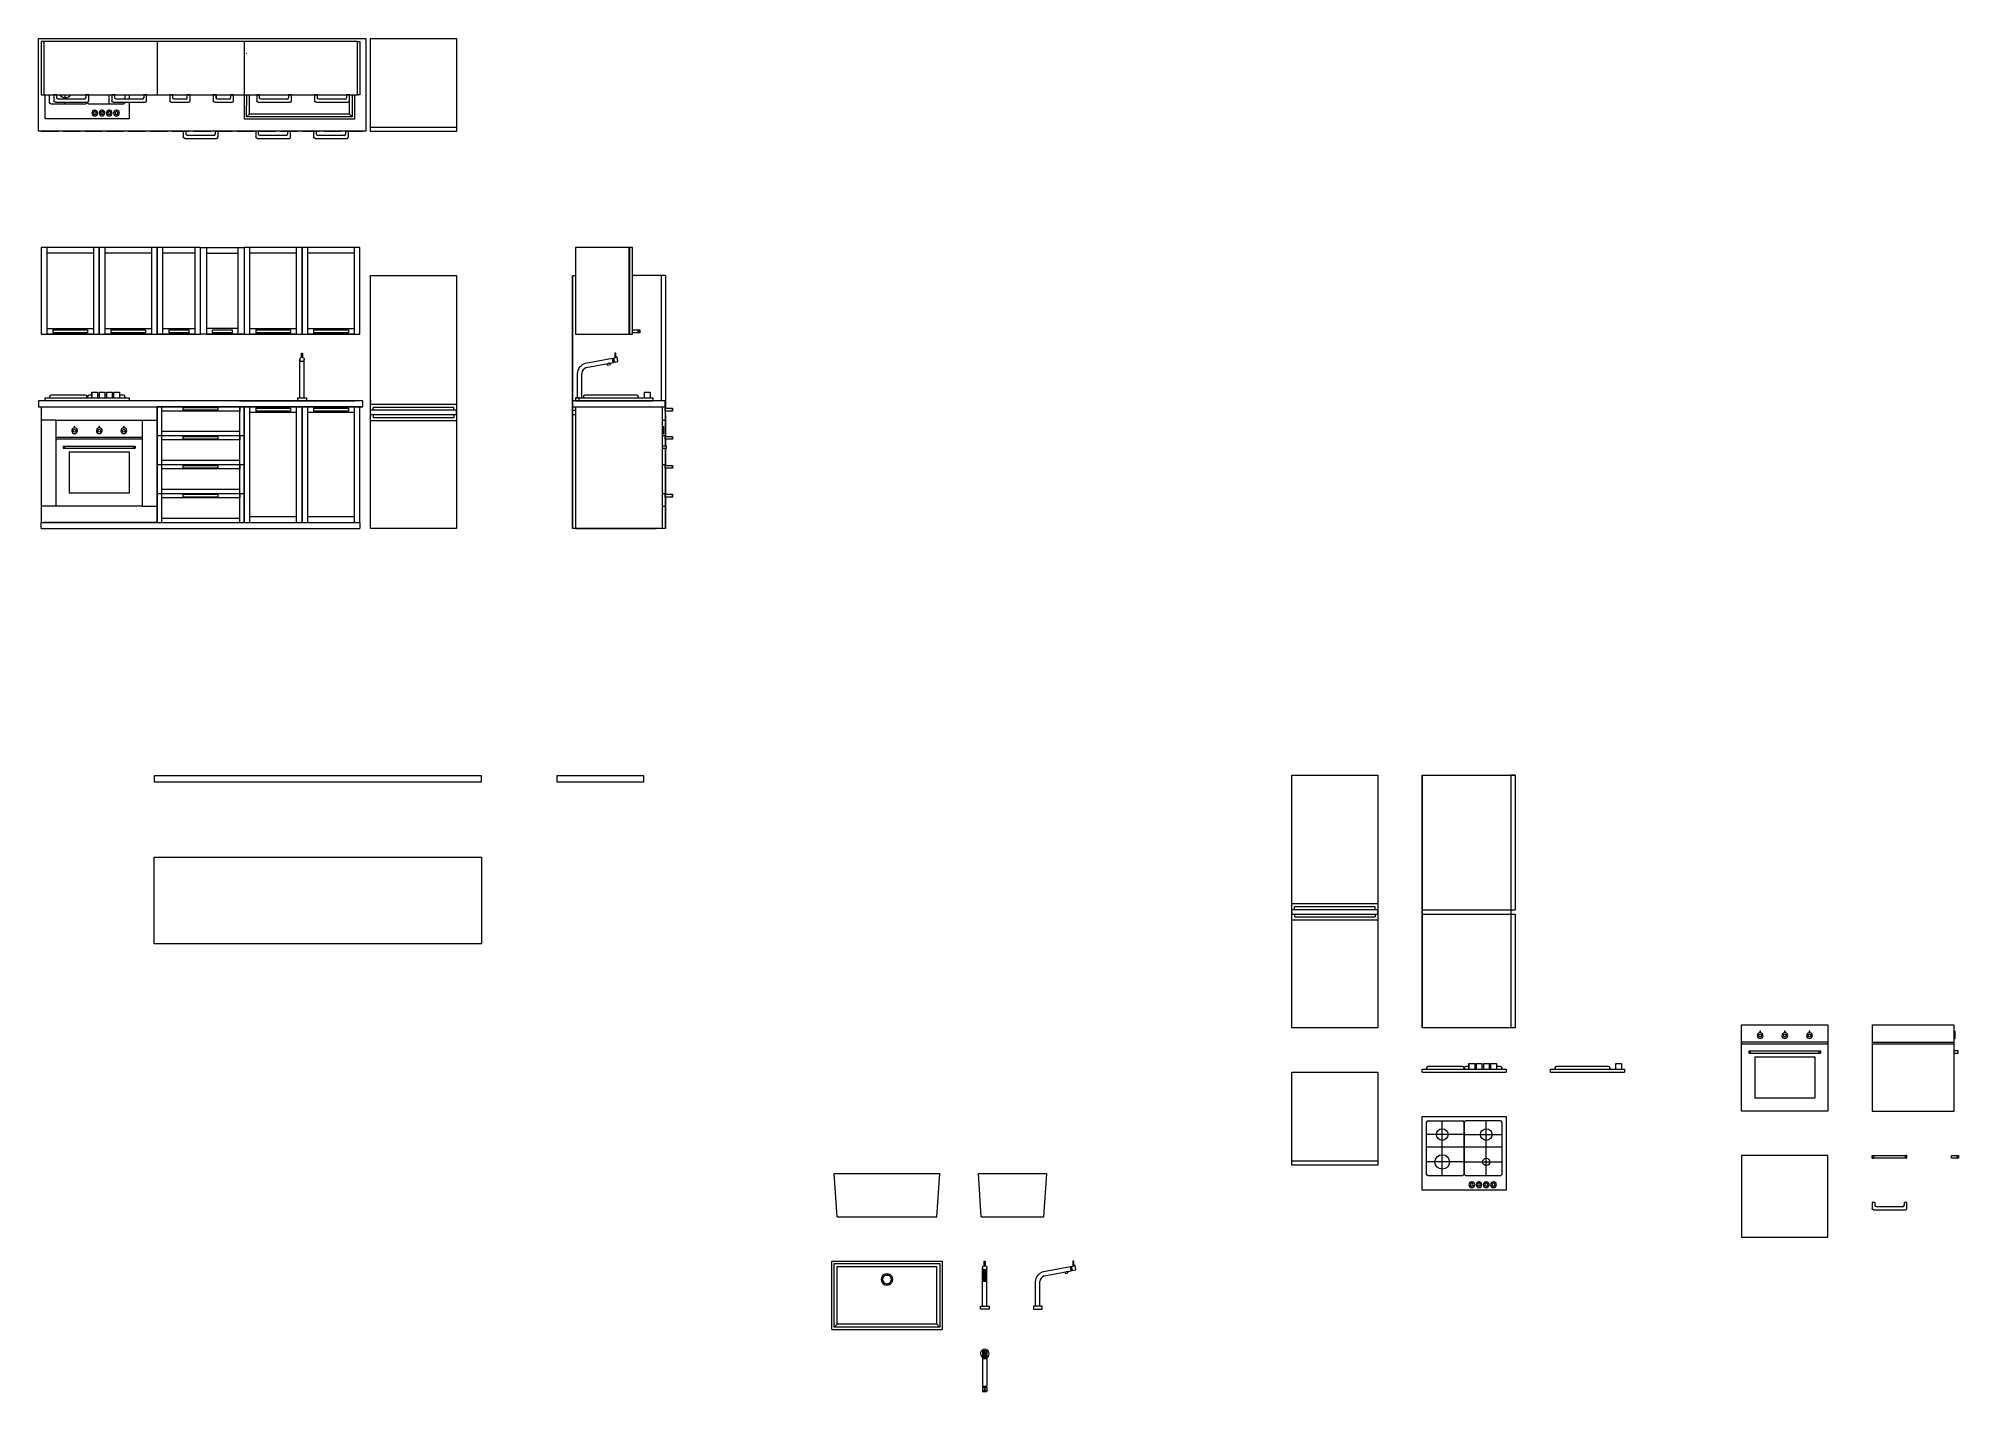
# Model space of a CAD drawing. Header units: millimetres. Extents: x 2174 to 3500, y 2052 to 2986.
import ezdxf

# ---------------------------------------------------------------- set-up
doc = ezdxf.new("R2010")
doc.units = ezdxf.units.MM
doc.linetypes.add('ACAD_ISO02W100', pattern=[15, 12, -3])
doc.layers.add('A-FURN', color=8, linetype='Continuous', lineweight=18)

msp = doc.modelspace()

# ---------------------------------------------------------------- linework, layer by layer
at = {"layer": 'A-FURN'}
for p, q in [((2174.2, 2985.8), (2400.2, 2985.8)), ((2174.2, 2921.8), (2174.2, 2985.8)), ((2178, 2983.8), (2176.2, 2983.8)), ((2176.2, 2983.8), (2176.2, 2946.8)), ((2394.4, 2983.8), (2178, 2983.8)), ((2178, 2983.8), (2178, 2946.8)), ((2256.2, 2983.8), (2256.2, 2946.8)), ((2256.2, 2983.8), (2256.2, 2946.8)), ((2316.2, 2983.8), (2316.2, 2946.8)), ((2318, 2983.8), (2316.2, 2983.8)), ((2316.2, 2983.8), (2316.2, 2946.8)), ((2394.4, 2946.8), (2394.4, 2983.8)), ((2394.4, 2983.8), (2396.2, 2983.8)), ((2396.2, 2983.8), (2396.2, 2946.8)), ((2400.2, 2985.8), (2400.2, 2921.8)), ((2403.4, 2985.8), (2462.9, 2985.8)), ((2403.4, 2921.6), (2403.4, 2985.8)), ((2462.9, 2985.8), (2462.9, 2921.6)), ((2317.9, 2975.6), (2318, 2975.6)), ((2318, 2975.5), (2317.9, 2975.6)), ((2176.2, 2946.8), (2178, 2946.8)), ((2178, 2946.8), (2394.4, 2946.8)), ((2178.9, 2930.3), (2178.9, 2946.8)), ((2181.9, 2941.5), (2181.9, 2946.8)), ((2184.9, 2946.8), (2184.9, 2942.8)), ((2186.9, 2946.8), (2184.9, 2946.8)), ((2186.9, 2944.8), (2186.9, 2946.8)), ((2205.9, 2943.8), (2187.9, 2943.8)), ((2192.7, 2943.8), (2192.7, 2946.8)), ((2208.9, 2946.8), (2206.9, 2946.8)), ((2206.9, 2946.8), (2206.9, 2944.8)), ((2208.9, 2942.8), (2208.9, 2946.8)), ((2223.1, 2940.5), (2223.1, 2946.8)), ((2224.9, 2946.8), (2224.9, 2942.8)), ((2226.9, 2946.8), (2224.9, 2946.8)), ((2226.9, 2944.8), (2226.9, 2946.8)), ((2245.9, 2943.8), (2227.9, 2943.8)), ((2233.9, 2946.8), (2233.9, 2943.8)), ((2236.9, 2946.8), (2236.9, 2943.8)), ((2248.9, 2946.8), (2246.9, 2946.8)), ((2246.9, 2946.8), (2246.9, 2944.8)), ((2248.9, 2942.8), (2248.9, 2946.8)), ((2264.9, 2946.8), (2264.9, 2942.8)), ((2266.9, 2946.8), (2264.9, 2946.8)), ((2266.9, 2944.8), (2266.9, 2946.8)), ((2275.9, 2943.8), (2267.9, 2943.8)), ((2278.9, 2946.8), (2276.9, 2946.8)), ((2276.9, 2944.8), (2276.9, 2946.8)), ((2278.9, 2942.8), (2278.9, 2946.8)), ((2294.9, 2946.8), (2294.9, 2942.8)), ((2296.9, 2946.8), (2294.9, 2946.8)), ((2296.9, 2944.8), (2296.9, 2946.8)), ((2296.9, 2946.8), (2296.9, 2944.8)), ((2305.9, 2943.8), (2297.9, 2943.8)), ((2308.9, 2946.8), (2306.9, 2946.8)), ((2306.9, 2946.8), (2306.9, 2944.8)), ((2308.9, 2942.8), (2308.9, 2946.8)), ((2316.2, 2946.8), (2318, 2946.8)), ((2316.4, 2930.1), (2316.4, 2946.8)), ((2317.9, 2931.6), (2318, 2946.8)), ((2319.9, 2933.6), (2319.9, 2946.8)), ((2324.9, 2946.8), (2324.9, 2942.8)), ((2326.9, 2946.8), (2324.9, 2946.8)), ((2326.9, 2944.8), (2326.9, 2946.8)), ((2345.9, 2943.8), (2327.9, 2943.8)), ((2348.9, 2946.8), (2346.9, 2946.8)), ((2346.9, 2946.8), (2346.9, 2944.8)), ((2348.9, 2942.8), (2348.9, 2946.8)), ((2364.9, 2946.8), (2364.9, 2942.8)), ((2366.9, 2946.8), (2364.9, 2946.8)), ((2366.9, 2944.8), (2366.9, 2946.8)), ((2385.9, 2943.8), (2367.9, 2943.8)), ((2388.9, 2946.8), (2386.9, 2946.8)), ((2386.9, 2946.8), (2386.9, 2944.8)), ((2388.9, 2942.8), (2388.9, 2946.8)), ((2388.9, 2933.6), (2388.9, 2946.8)), ((2390.9, 2946.8), (2390.9, 2931.6)), ((2392.4, 2946.8), (2392.4, 2930.1)), ((2396.2, 2946.8), (2394.4, 2946.8)), ((2236.9, 2930.3), (2178.9, 2930.3)), ((2181.9, 2941.5), (2181.9, 2941.5)), ((2206.7, 2940.5), (2182.9, 2940.5)), ((2185.9, 2941.8), (2207.9, 2941.8)), ((2192.7, 2940.5), (2192.7, 2941.8)), ((2207.7, 2941.8), (2207.7, 2941.5)), ((2208.1, 2941.5), (2208.1, 2941.9)), ((2232.9, 2940.5), (2209.1, 2940.5)), ((2212.9, 2936.3), (2212.9, 2935.3)), ((2213.4, 2935.3), (2213.4, 2936.3)), ((2217.9, 2936.3), (2217.9, 2935.3)), ((2218.4, 2935.3), (2218.4, 2936.3)), ((2222.9, 2936.3), (2222.9, 2935.3)), ((2223.4, 2935.3), (2223.4, 2936.3)), ((2225.9, 2941.8), (2247.9, 2941.8)), ((2227.9, 2936.3), (2227.9, 2935.3)), ((2228.4, 2935.3), (2228.4, 2936.3)), ((2233.9, 2941.8), (2233.9, 2941.5)), ((2236.9, 2941.8), (2236.9, 2930.3)), ((2265.9, 2941.8), (2277.9, 2941.8)), ((2295.9, 2941.8), (2307.9, 2941.8)), ((2392.4, 2930.1), (2316.4, 2930.1)), ((2319.9, 2933.6), (2317.9, 2931.6)), ((2390.9, 2931.6), (2317.9, 2931.6)), ((2388.9, 2933.6), (2319.9, 2933.6)), ((2325.9, 2941.8), (2347.9, 2941.8)), ((2365.9, 2941.8), (2387.9, 2941.8)), ((2390.9, 2931.6), (2388.9, 2933.6)), ((2400.2, 2921.8), (2174.2, 2921.8)), ((2274.2, 2921.8), (2274.2, 2917.8)), ((2276.2, 2921.8), (2274.2, 2921.8)), ((2275.2, 2916.8), (2297.2, 2916.8)), ((2276.2, 2919.8), (2276.2, 2921.8)), ((2295.2, 2918.8), (2277.2, 2918.8)), ((2298.2, 2921.8), (2296.2, 2921.8)), ((2296.2, 2921.8), (2296.2, 2919.8)), ((2298.2, 2917.8), (2298.2, 2921.8)), ((2324.2, 2921.8), (2324.2, 2917.8)), ((2326.2, 2921.8), (2324.2, 2921.8)), ((2325.2, 2916.8), (2347.2, 2916.8)), ((2326.2, 2919.8), (2326.2, 2921.8)), ((2345.2, 2918.8), (2327.2, 2918.8)), ((2348.2, 2921.8), (2346.2, 2921.8)), ((2346.2, 2921.8), (2346.2, 2919.8)), ((2348.2, 2917.8), (2348.2, 2921.8)), ((2364.2, 2921.8), (2364.2, 2917.8)), ((2366.2, 2921.8), (2364.2, 2921.8)), ((2365.2, 2916.8), (2387.2, 2916.8)), ((2366.2, 2919.8), (2366.2, 2921.8)), ((2385.2, 2918.8), (2367.2, 2918.8)), ((2388.2, 2921.8), (2386.2, 2921.8)), ((2386.2, 2921.8), (2386.2, 2919.8)), ((2388.2, 2917.8), (2388.2, 2921.8)), ((2403.4, 2921.6), (2403.4, 2924.6)), ((2403.4, 2924.6), (2462.9, 2924.6)), ((2462.9, 2921.6), (2403.4, 2921.6)), ((2176.2, 2841.6), (2176.2, 2781.6)), ((2256.2, 2841.6), (2256.2, 2781.6)), ((2286.2, 2841.6), (2256.2, 2841.6)), ((2256.2, 2841.6), (2256.2, 2781.6)), ((2256.2, 2781.6), (2256.2, 2841.6)), ((2282.2, 2837.6), (2260.2, 2837.6)), ((2286.2, 2841.6), (2282.2, 2841.6)), ((2282.2, 2841.6), (2282.2, 2781.6)), ((2286.2, 2781.6), (2286.2, 2841.6)), ((2286.2, 2781.6), (2286.2, 2841.6)), ((2286.2, 2841.6), (2316.2, 2841.6)), ((2286.2, 2841.6), (2290.2, 2841.6)), ((2290.2, 2841.6), (2290.2, 2781.6)), ((2290.2, 2837.6), (2312.2, 2837.6)), ((2316.2, 2841.6), (2316.2, 2781.6)), ((2316.2, 2841.6), (2316.2, 2781.6)), ((2316.2, 2841.6), (2316.2, 2781.6)), ((2396.2, 2781.6), (2396.2, 2841.6)), ((2582.3, 2841.6), (2582.3, 2781.6)), ((2584.3, 2841.6), (2582.3, 2841.6)), ((2584.3, 2781.6), (2584.3, 2841.6)), ((2403.4, 2822.1), (2462.9, 2822.1)), ((2403.4, 2647.6), (2403.4, 2822.1)), ((2462.9, 2822.1), (2462.9, 2647.6)), ((2542.9, 2822.1), (2542.9, 2647.6)), ((2542.9, 2822.1), (2544.9, 2822.1)), ((2542.9, 2822.1), (2542.9, 2822.1)), ((2542.9, 2647.6), (2542.9, 2822.1)), ((2604.1, 2822.1), (2584.3, 2822.1)), ((2607.1, 2822.1), (2604.1, 2822.1)), ((2604.1, 2822.1), (2604.1, 2735.6)), ((2607.1, 2822.1), (2607.1, 2730.6)), ((2184.2, 2784.6), (2208.2, 2784.6)), ((2184.2, 2784.6), (2184.2, 2782.6)), ((2184.2, 2784.6), (2185.2, 2784.6)), ((2184.2, 2784.6), (2184.3, 2784.6)), ((2208.2, 2784.6), (2208.2, 2782.6)), ((2224.2, 2784.6), (2248.2, 2784.6)), ((2224.2, 2784.6), (2224.2, 2782.6)), ((2224.2, 2784.6), (2225.2, 2784.6)), ((2224.2, 2784.6), (2224.3, 2784.6)), ((2248.2, 2784.6), (2248.2, 2782.6)), ((2260.2, 2785.6), (2282.2, 2785.6)), ((2264.2, 2784.6), (2278.2, 2784.6)), ((2264.2, 2784.6), (2264.2, 2782.6)), ((2278.2, 2782.6), (2278.2, 2784.6)), ((2312.2, 2785.6), (2290.2, 2785.6)), ((2294.2, 2784.6), (2308.2, 2784.6)), ((2294.2, 2784.6), (2294.2, 2782.6)), ((2308.2, 2782.6), (2308.2, 2784.6)), ((2324.2, 2784.6), (2348.2, 2784.6)), ((2324.2, 2784.6), (2324.2, 2782.6)), ((2324.2, 2784.6), (2325.2, 2784.6)), ((2324.2, 2784.6), (2324.3, 2784.6)), ((2348.2, 2784.6), (2348.2, 2782.6)), ((2364.2, 2784.6), (2388.2, 2784.6)), ((2364.2, 2784.6), (2364.2, 2782.6)), ((2388.2, 2784.6), (2388.2, 2782.6)), ((2584.3, 2784.6), (2589.3, 2784.6)), ((2584.3, 2782.6), (2584.3, 2784.6)), ((2588.3, 2782.6), (2588.3, 2784.6)), ((2588.6, 2782.6), (2588.6, 2784.6)), ((2588.8, 2784.6), (2588.8, 2782.6)), ((2589, 2782.6), (2589, 2784.6)), ((2589.2, 2784.6), (2589.2, 2782.6)), ((2589.3, 2784.6), (2589.3, 2782.6)), ((2589.3, 2784.6), (2589.3, 2782.6)), ((2589.3, 2782.6), (2589.3, 2784.6)), ((2184.2, 2782.6), (2185.2, 2782.6)), ((2184.5, 2782.6), (2184.8, 2782.6)), ((2208.2, 2782.6), (2207.2, 2782.6)), ((2207.9, 2782.6), (2207.6, 2782.6)), ((2224.2, 2782.6), (2225.2, 2782.6)), ((2224.5, 2782.6), (2224.8, 2782.6)), ((2248.2, 2782.6), (2247.2, 2782.6)), ((2247.9, 2782.6), (2247.6, 2782.6)), ((2256.2, 2781.6), (2286.2, 2781.6)), ((2282.2, 2781.6), (2256.2, 2781.6)), ((2316.2, 2781.6), (2286.2, 2781.6)), ((2290.2, 2781.6), (2316.2, 2781.6)), ((2324.2, 2782.6), (2325.2, 2782.6)), ((2324.5, 2782.6), (2324.8, 2782.6)), ((2348.2, 2782.6), (2347.2, 2782.6)), ((2347.9, 2782.6), (2347.6, 2782.6)), ((2364.2, 2782.6), (2365.2, 2782.6)), ((2364.5, 2782.6), (2364.8, 2782.6)), ((2388.2, 2782.6), (2387.2, 2782.6)), ((2387.9, 2782.6), (2387.6, 2782.6)), ((2582.3, 2781.6), (2584.3, 2781.6)), ((2589.3, 2782.6), (2584.3, 2782.6)), ((2588.3, 2782.6), (2588.5, 2782.6)), ((2354.7, 2737.6), (2354.7, 2764.2)), ((2355.8, 2765.7), (2355.8, 2768.6)), ((2355.8, 2768.6), (2356.5, 2768.6)), ((2356.5, 2768.6), (2356.5, 2765.7)), ((2357.7, 2737.6), (2357.7, 2764.2)), ((2551.9, 2761.6), (2570.5, 2765.1)), ((2552.4, 2758.6), (2571, 2762.1)), ((2566.6, 2761.3), (2566.8, 2760.3)), ((2566.6, 2761.3), (2566.8, 2760.3)), ((2566.8, 2760.3), (2568.8, 2760.7)), ((2568.4, 2761.7), (2567.5, 2761.5)), ((2568.4, 2761.7), (2569.4, 2761.8)), ((2568.6, 2761.7), (2568.8, 2760.7)), ((2571, 2762.1), (2570.5, 2765.1)), ((2570.5, 2765.1), (2570.5, 2764.9)), ((2571.3, 2765), (2570.5, 2764.9)), ((2572.1, 2762.6), (2571, 2762.1)), ((2571.2, 2765.2), (2573.7, 2765.7)), ((2571.2, 2765.2), (2573.7, 2765.7)), ((2571.6, 2763.3), (2571.2, 2765.2)), ((2571.2, 2765.2), (2571.6, 2763.3)), ((2571.2, 2765.2), (2571.3, 2765)), ((2572.3, 2762.4), (2571.6, 2763.3)), ((2572.9, 2768.6), (2572.2, 2768.6)), ((2572.2, 2768.6), (2572.2, 2765.4)), ((2572.3, 2762.4), (2574.2, 2762.7)), ((2572.3, 2762.4), (2572.8, 2762.5)), ((2572.9, 2765.7), (2572.9, 2768.6)), ((2573.7, 2765.7), (2572.9, 2765.7)), ((2574.2, 2762.7), (2573.7, 2765.7)), ((2546.4, 2737.6), (2546.4, 2754.6)), ((2549.4, 2737.6), (2549.4, 2754.6)), ((2549.4, 2754.6), (2549.4, 2754.6)), ((2398.2, 2735.6), (2174.2, 2735.6)), ((2174.2, 2735.6), (2174.2, 2731.6)), ((2174.2, 2731.6), (2398.2, 2731.6)), ((2176.2, 2731.6), (2176.2, 2651.6)), ((2176.2, 2731.6), (2256.2, 2731.6)), ((2176.2, 2731.6), (2176.2, 2651.6)), ((2178.9, 2735.6), (2178.9, 2737.6)), ((2178.9, 2737.6), (2236.9, 2737.6)), ((2181.9, 2738.6), (2181.9, 2737.6)), ((2206.7, 2739.6), (2182.9, 2739.6)), ((2207.7, 2738.6), (2207.7, 2737.6)), ((2208.1, 2738.6), (2208.1, 2737.6)), ((2211.1, 2739.6), (2209.1, 2739.6)), ((2211.1, 2741.6), (2211.1, 2737.6)), ((2211.1, 2737.6), (2211.1, 2741.6)), ((2211.1, 2741.6), (2215.1, 2741.6)), ((2215.1, 2741.6), (2215.1, 2737.6)), ((2216.1, 2739.6), (2215.1, 2739.6)), ((2216.1, 2741.6), (2216.1, 2737.6)), ((2216.1, 2741.6), (2220.1, 2741.6)), ((2220.1, 2741.6), (2220.1, 2737.6)), ((2221.1, 2739.6), (2220.1, 2739.6)), ((2221.1, 2741.6), (2221.1, 2737.6)), ((2221.1, 2741.6), (2225.1, 2741.6)), ((2225.1, 2741.6), (2225.1, 2737.6)), ((2226.1, 2739.6), (2225.1, 2739.6)), ((2226.1, 2741.6), (2226.1, 2737.6)), ((2226.1, 2741.6), (2230.1, 2741.6)), ((2230.1, 2741.6), (2230.1, 2737.6)), ((2232.9, 2739.6), (2230.1, 2739.6)), ((2233.9, 2738.6), (2233.9, 2737.6)), ((2233.9, 2737.6), (2233.9, 2738.6)), ((2236.9, 2737.6), (2236.9, 2735.6)), ((2256.2, 2651.6), (2256.2, 2731.6)), ((2274.2, 2729.1), (2274.2, 2731.1)), ((2274.2, 2731.1), (2275.2, 2731.1)), ((2274.5, 2731.1), (2274.8, 2731.1)), ((2298.2, 2731.1), (2297.2, 2731.1)), ((2297.9, 2731.1), (2297.6, 2731.1)), ((2298.2, 2729.1), (2298.2, 2731.1)), ((2313.2, 2735.6), (2386.2, 2735.6)), ((2313.2, 2711.6), (2313.2, 2731.6)), ((2316.2, 2731.6), (2316.2, 2651.6)), ((2319.7, 2735.6), (2392.7, 2735.6)), ((2352.7, 2735.6), (2346.7, 2735.6)), ((2353.2, 2735.6), (2353.2, 2737.6)), ((2353.2, 2737.6), (2359.2, 2737.6)), ((2359.2, 2737.6), (2359.2, 2735.6)), ((2398.2, 2731.6), (2395.7, 2731.6)), ((2396.2, 2651.6), (2396.2, 2731.6)), ((2396.2, 2651.6), (2396.2, 2731.6)), ((2398.2, 2731.6), (2398.2, 2735.6)), ((2403.4, 2736.1), (2403.4, 2734.6)), ((2462.9, 2733.1), (2403.4, 2733.1)), ((2460.9, 2731.1), (2405.4, 2731.1)), ((2405.4, 2729.1), (2405.4, 2731.1)), ((2460.9, 2729.1), (2460.9, 2731.1)), ((2542.9, 2735.6), (2542.9, 2731.6)), ((2606.9, 2735.6), (2542.9, 2735.6)), ((2542.9, 2731.6), (2544.9, 2731.6)), ((2542.9, 2731.6), (2606.9, 2731.6)), ((2547.4, 2737.6), (2544.9, 2737.6)), ((2544.9, 2737.6), (2547.9, 2737.6)), ((2544.9, 2737.6), (2544.9, 2735.6)), ((2544.9, 2735.6), (2550.9, 2735.6)), ((2544.9, 2731.6), (2544.9, 2647.6)), ((2547.4, 2735.6), (2547.4, 2737.6)), ((2547.4, 2737.6), (2598.4, 2737.6)), ((2547.4, 2735.6), (2598.4, 2735.6)), ((2550.4, 2738.6), (2550.4, 2737.6)), ((2587.3, 2739.6), (2551.4, 2739.6)), ((2588.3, 2738.6), (2588.3, 2737.6)), ((2588.3, 2737.6), (2588.3, 2738.6)), ((2592.5, 2737.6), (2592.5, 2741.6)), ((2592.5, 2741.6), (2596.5, 2741.6)), ((2596.5, 2741.6), (2596.5, 2737.6)), ((2598.4, 2737.6), (2598.4, 2735.6)), ((2604.9, 2731.6), (2604.9, 2647.6)), ((2604.9, 2731.6), (2606.9, 2731.6)), ((2606.9, 2731.6), (2606.9, 2735.6)), ((2606.9, 2731.6), (2606.9, 2704.4)), ((2176.2, 2729.6), (2176.2, 2653.6)), ((2186.4, 2722.4), (2176.2, 2722.4)), ((2186.4, 2722.4), (2245.9, 2722.4)), ((2186.4, 2662.9), (2186.4, 2722.4)), ((2198.9, 2718), (2198.9, 2717)), ((2199.4, 2717), (2199.4, 2718)), ((2215.9, 2718), (2215.9, 2717)), ((2216.4, 2717), (2216.4, 2718)), ((2232.9, 2718), (2232.9, 2717)), ((2233.4, 2717), (2233.4, 2718)), ((2245.9, 2722.4), (2256.2, 2722.4)), ((2245.9, 2722.4), (2245.9, 2710.4)), ((2245.9, 2722.4), (2245.9, 2662.9)), ((2298.2, 2729.1), (2274.2, 2729.1)), ((2274.2, 2729.1), (2275.2, 2729.1)), ((2274.2, 2729.1), (2274.3, 2729.1)), ((2298.2, 2729.1), (2297.2, 2729.1)), ((2298.2, 2729.1), (2298.1, 2729.1)), ((2324.2, 2730.6), (2348.2, 2730.6)), ((2324.2, 2730.6), (2324.2, 2728.6)), ((2324.2, 2730.6), (2325.2, 2730.6)), ((2324.2, 2730.6), (2324.3, 2730.6)), ((2324.2, 2728.6), (2325.2, 2728.6)), ((2324.5, 2728.6), (2324.8, 2728.6)), ((2348.2, 2728.6), (2347.2, 2728.6)), ((2347.9, 2728.6), (2347.6, 2728.6)), ((2348.2, 2730.6), (2348.2, 2728.6)), ((2364.2, 2730.6), (2388.2, 2730.6)), ((2364.2, 2730.6), (2364.2, 2728.6)), ((2364.2, 2730.6), (2365.2, 2730.6)), ((2364.2, 2730.6), (2364.3, 2730.6)), ((2364.2, 2728.6), (2365.2, 2728.6)), ((2364.5, 2728.6), (2364.8, 2728.6)), ((2388.2, 2730.6), (2387.2, 2730.6)), ((2388.2, 2728.6), (2387.2, 2728.6)), ((2387.9, 2728.6), (2387.6, 2728.6)), ((2388.2, 2730.6), (2388.1, 2730.6)), ((2388.2, 2730.6), (2388.2, 2728.6)), ((2462.9, 2729.1), (2403.4, 2729.1)), ((2403.4, 2726.1), (2462.9, 2726.1)), ((2403.4, 2722.1), (2462.9, 2722.1)), ((2405.4, 2726.1), (2405.4, 2724.1)), ((2405.4, 2724.1), (2460.9, 2724.1)), ((2460.9, 2726.1), (2460.9, 2724.1)), ((2462.9, 2726.1), (2462.9, 2729.1)), ((2542.9, 2729.1), (2544.9, 2729.1)), ((2542.9, 2726.1), (2544.9, 2726.1)), ((2604.9, 2722.4), (2604.9, 2662.9)), ((2604.9, 2722.4), (2606.9, 2722.4)), ((2604.9, 2718), (2605.9, 2718)), ((2605.9, 2713), (2605.9, 2718)), ((2606.9, 2730.6), (2611.9, 2730.6)), ((2606.9, 2728.6), (2606.9, 2730.6)), ((2611.9, 2728.6), (2606.9, 2728.6)), ((2606.9, 2726.1), (2607.1, 2726.1)), ((2607.1, 2726.1), (2607.1, 2711.1)), ((2610.9, 2728.6), (2611.1, 2728.6)), ((2611.9, 2730.6), (2611.9, 2728.6)), ((2611.9, 2730.6), (2611.9, 2728.6)), ((2611.9, 2728.6), (2611.9, 2730.6)), ((2245.9, 2710.4), (2186.4, 2710.4)), ((2186.4, 2710.4), (2186.4, 2709.4)), ((2186.4, 2709.4), (2245.9, 2709.4)), ((2191.4, 2704.4), (2240.9, 2704.4)), ((2191.4, 2704.4), (2191.4, 2702.9)), ((2192.4, 2702.9), (2192.4, 2704.4)), ((2239.9, 2702.9), (2239.9, 2704.4)), ((2240.9, 2704.4), (2240.9, 2702.9)), ((2256.2, 2711.6), (2256.2, 2691.6)), ((2256.2, 2711.6), (2259.2, 2711.6)), ((2259.2, 2711.6), (2259.2, 2691.6)), ((2274.2, 2709.1), (2274.2, 2711.1)), ((2274.2, 2711.1), (2275.2, 2711.1)), ((2298.2, 2709.1), (2274.2, 2709.1)), ((2274.5, 2711.1), (2274.8, 2711.1)), ((2298.2, 2711.1), (2297.2, 2711.1)), ((2298.2, 2709.1), (2297.2, 2709.1)), ((2297.9, 2711.1), (2297.6, 2711.1)), ((2298.2, 2709.1), (2298.1, 2709.1)), ((2298.2, 2709.1), (2298.2, 2711.1)), ((2313.2, 2691.6), (2313.2, 2711.6)), ((2316.2, 2691.6), (2316.2, 2711.6)), ((2604.9, 2713), (2605.9, 2713)), ((2604.9, 2713), (2605.9, 2713)), ((2604.9, 2711.6), (2606.9, 2711.6)), ((2607.9, 2704.4), (2604.9, 2704.4)), ((2606.9, 2711.1), (2611.9, 2711.1)), ((2606.9, 2709.1), (2606.9, 2711.1)), ((2611.9, 2709.1), (2606.9, 2709.1)), ((2607.1, 2709.1), (2607.1, 2704.4)), ((2607.9, 2702.9), (2607.9, 2704.4)), ((2610.9, 2709.1), (2611.1, 2709.1)), ((2611.9, 2711.1), (2611.9, 2709.1)), ((2611.9, 2711.1), (2611.9, 2709.1)), ((2611.9, 2709.1), (2611.9, 2711.1)), ((2191.4, 2702.9), (2192.4, 2702.9)), ((2191.4, 2702.9), (2240.9, 2702.9)), ((2195.4, 2700.4), (2236.9, 2700.4)), ((2195.4, 2700.4), (2195.4, 2671.9)), ((2236.9, 2700.4), (2236.9, 2671.9)), ((2240.9, 2702.9), (2239.9, 2702.9)), ((2256.2, 2691.6), (2316.2, 2691.6)), ((2256.2, 2691.6), (2256.2, 2671.6)), ((2256.2, 2691.6), (2259.2, 2691.6)), ((2259.2, 2694.6), (2313.2, 2694.6)), ((2259.2, 2691.6), (2259.2, 2671.6)), ((2274.2, 2689.1), (2274.2, 2691.1)), ((2274.2, 2691.1), (2275.2, 2691.1)), ((2274.5, 2691.1), (2274.8, 2691.1)), ((2298.2, 2691.1), (2297.2, 2691.1)), ((2297.9, 2691.1), (2297.6, 2691.1)), ((2298.2, 2689.1), (2298.2, 2691.1)), ((2313.2, 2671.6), (2313.2, 2691.6)), ((2313.2, 2691.6), (2313.2, 2688.6)), ((2316.2, 2671.6), (2316.2, 2691.6)), ((2604.9, 2702.9), (2607.9, 2702.9)), ((2604.9, 2691.6), (2606.9, 2691.6)), ((2606.9, 2702.9), (2606.9, 2647.6)), ((2606.9, 2691.1), (2611.9, 2691.1)), ((2606.9, 2689.1), (2606.9, 2691.1)), ((2607.1, 2702.9), (2607.1, 2691.1)), ((2611.9, 2691.1), (2611.9, 2689.1)), ((2611.9, 2691.1), (2611.9, 2689.1)), ((2611.9, 2689.1), (2611.9, 2691.1)), ((2313.2, 2688.6), (2259.2, 2688.6)), ((2298.2, 2689.1), (2274.2, 2689.1)), ((2298.2, 2689.1), (2297.2, 2689.1)), ((2298.2, 2689.1), (2298.1, 2689.1)), ((2611.9, 2689.1), (2606.9, 2689.1)), ((2607.1, 2689.1), (2607.1, 2671.1)), ((2610.9, 2689.1), (2611.1, 2689.1)), ((2236.9, 2671.9), (2195.4, 2671.9)), ((2256.2, 2671.6), (2316.2, 2671.6)), ((2256.2, 2671.6), (2256.2, 2651.6)), ((2256.2, 2671.6), (2259.2, 2671.6)), ((2259.2, 2674.6), (2313.2, 2674.6)), ((2259.2, 2671.6), (2259.2, 2651.6)), ((2313.2, 2668.6), (2259.2, 2668.6)), ((2274.2, 2669.1), (2274.2, 2671.1)), ((2274.2, 2671.1), (2275.2, 2671.1)), ((2298.2, 2669.1), (2274.2, 2669.1)), ((2274.5, 2671.1), (2274.8, 2671.1)), ((2298.2, 2671.1), (2297.2, 2671.1)), ((2298.2, 2669.1), (2297.2, 2669.1)), ((2297.9, 2671.1), (2297.6, 2671.1)), ((2298.2, 2669.1), (2298.1, 2669.1)), ((2298.2, 2669.1), (2298.2, 2671.1)), ((2313.2, 2651.6), (2313.2, 2671.6)), ((2313.2, 2671.6), (2313.2, 2668.6)), ((2316.2, 2651.6), (2316.2, 2671.6)), ((2604.9, 2671.6), (2606.9, 2671.6)), ((2606.9, 2671.1), (2611.9, 2671.1)), ((2606.9, 2669.1), (2606.9, 2671.1)), ((2611.9, 2669.1), (2606.9, 2669.1)), ((2607.1, 2669.1), (2607.1, 2647.6)), ((2610.9, 2669.1), (2611.1, 2669.1)), ((2611.9, 2671.1), (2611.9, 2669.1)), ((2611.9, 2671.1), (2611.9, 2669.1)), ((2611.9, 2669.1), (2611.9, 2671.1)), ((2186.4, 2662.9), (2176.2, 2662.9)), ((2176.2, 2651.6), (2396.2, 2651.6)), ((2176.2, 2651.6), (2178, 2651.6)), ((2176.2, 2651.6), (2396.2, 2651.6)), ((2176.2, 2647.6), (2176.2, 2651.6)), ((2176.2, 2651.6), (2396.2, 2651.6)), ((2254.4, 2651.6), (2178, 2651.6)), ((2245.9, 2662.9), (2186.4, 2662.9)), ((2245.9, 2662.9), (2256.2, 2662.9)), ((2254.4, 2651.6), (2254.4, 2651.8)), ((2254.4, 2651.6), (2256.2, 2651.6)), ((2256.2, 2651.6), (2254.4, 2651.6)), ((2256.2, 2651.6), (2316.2, 2651.6)), ((2259.2, 2654.6), (2313.2, 2654.6)), ((2396.2, 2651.6), (2396.2, 2647.6)), ((2604.9, 2662.9), (2606.9, 2662.9)), ((2176.2, 2647.6), (2396.2, 2647.6)), ((2462.9, 2647.6), (2403.4, 2647.6)), ((2607.1, 2647.6), (2542.9, 2647.6)), ((2544.9, 2647.6), (2600.9, 2647.6)), ((2606.9, 2647.6), (2604.9, 2647.6)), ((3039.4, 2477.3), (3098.9, 2477.3)), ((3039.4, 2302.8), (3039.4, 2477.3)), ((3098.9, 2477.3), (3098.9, 2302.8)), ((3129.5, 2477.3), (3129.5, 2302.8)), ((3193.7, 2477.3), (3190.7, 2477.3)), ((3190.7, 2477.3), (3190.7, 2381.3)), ((3098.9, 2388.3), (3039.4, 2388.3)), ((3096.9, 2386.3), (3041.4, 2386.3)), ((3041.4, 2384.3), (3041.4, 2386.3)), ((3096.9, 2384.3), (3096.9, 2386.3)), ((3098.9, 2384.3), (3039.4, 2384.3)), ((3039.4, 2382.8), (3039.4, 2381.3)), ((3039.4, 2381.3), (3098.9, 2381.3)), ((3039.4, 2377.3), (3098.9, 2377.3)), ((3041.4, 2381.3), (3041.4, 2379.3)), ((3041.4, 2379.3), (3096.9, 2379.3)), ((3096.9, 2381.3), (3096.9, 2379.3)), ((3098.9, 2381.3), (3098.9, 2384.3)), ((3129.5, 2384.3), (3193.7, 2384.3)), ((3129.5, 2381.3), (3193.7, 2381.3)), ((3190.7, 2381.3), (3190.7, 2302.8)), ((3098.9, 2302.8), (3039.4, 2302.8)), ((3190.7, 2302.8), (3188.7, 2302.8)), ((3362.5, 2300.4), (3362.5, 2299.4)), ((3363, 2299.4), (3363, 2300.4)), ((3379.5, 2300.4), (3379.5, 2299.4)), ((3380, 2299.4), (3380, 2300.4)), ((3396.5, 2300.4), (3396.5, 2299.4)), ((3397, 2299.4), (3397, 2300.4)), ((3355, 2286.8), (3404.5, 2286.8)), ((3355, 2285.3), (3356, 2285.3)), ((3356, 2285.3), (3356, 2286.8)), ((3359, 2282.8), (3400.5, 2282.8)), ((3359, 2282.8), (3359, 2254.3)), ((3403.5, 2285.3), (3403.5, 2286.8)), ((3404.5, 2285.3), (3403.5, 2285.3)), ((3499.5, 2286.8), (3496.5, 2286.8)), ((3039.4, 2272.2), (3098.9, 2272.2)), ((3039.4, 2208), (3039.4, 2272.2)), ((3098.9, 2272.2), (3098.9, 2208)), ((3129.5, 2272.2), (3129.5, 2274.2)), ((3129.5, 2274.2), (3187.5, 2274.2)), ((3129.5, 2272.2), (3187.5, 2272.2)), ((3132.5, 2275.2), (3132.5, 2274.2)), ((3157.3, 2276.2), (3133.5, 2276.2)), ((3158.3, 2275.2), (3158.3, 2274.2)), ((3158.7, 2275.2), (3158.7, 2274.2)), ((3161.7, 2278.2), (3161.7, 2274.2)), ((3165.7, 2278.2), (3165.7, 2274.2)), ((3166.7, 2278.2), (3166.7, 2274.2)), ((3170.7, 2278.2), (3170.7, 2274.2)), ((3171.7, 2278.2), (3171.7, 2274.2)), ((3175.7, 2278.2), (3175.7, 2274.2)), ((3176.7, 2278.2), (3176.7, 2274.2)), ((3180.7, 2278.2), (3180.7, 2274.2)), ((3184.5, 2275.2), (3184.5, 2274.2)), ((3218.1, 2272.2), (3218.1, 2274.2)), ((3218.1, 2274.2), (3269.1, 2274.2)), ((3218.1, 2272.2), (3269.1, 2272.2)), ((3221.1, 2275.2), (3221.1, 2274.2)), ((3258, 2276.2), (3222.1, 2276.2)), ((3259, 2275.2), (3259, 2274.2)), ((3267.1, 2278.2), (3267.1, 2274.2)), ((3158.3, 2237.6), (3158.3, 2201.7)), ((3158.7, 2201.7), (3158.7, 2237.6)), ((3132.5, 2220.6), (3158.3, 2220.6)), ((3440.1, 2212.7), (3440.1, 2214.7)), ((3440.1, 2214.7), (3441.1, 2214.7)), ((3440.2, 2212.7), (3440.2, 2214.7)), ((3440.4, 2214.7), (3440.4, 2212.7)), ((3440.4, 2214.7), (3440.7, 2214.7)), ((3440.7, 2214.7), (3440.7, 2212.7)), ((3441.1, 2214.7), (3441.1, 2212.7)), ((3463.1, 2214.7), (3463.1, 2212.7)), ((3464.1, 2214.7), (3463.1, 2214.7)), ((3463.8, 2214.7), (3463.5, 2214.7)), ((3463.5, 2214.7), (3463.5, 2212.7)), ((3463.8, 2214.7), (3463.8, 2212.7)), ((3464, 2212.7), (3464, 2214.7)), ((3464.1, 2212.7), (3464.1, 2214.7)), ((3498.8, 2212.7), (3498.8, 2214.7)), ((3499.1, 2212.7), (3499.1, 2214.7)), ((3499.3, 2214.7), (3499.3, 2212.7)), ((3499.5, 2212.7), (3499.5, 2214.7)), ((3499.7, 2214.7), (3499.7, 2212.7)), ((3499.8, 2214.7), (3499.8, 2212.7)), ((2723.5, 2202.2), (2796.5, 2202.2)), ((2725.5, 2172.2), (2723.5, 2202.2)), ((2794.5, 2172.2), (2796.5, 2202.2)), ((3098.9, 2208), (3039.4, 2208)), ((3183.5, 2200.7), (3159.7, 2200.7)), ((3464.1, 2212.7), (3440.1, 2212.7)), ((3440.1, 2212.7), (3441.1, 2212.7)), ((3440.1, 2212.7), (3440.2, 2212.7)), ((3464.1, 2212.7), (3463.1, 2212.7)), ((3464.1, 2212.7), (3464, 2212.7)), ((3498.8, 2212.7), (3499, 2212.7)), ((3163.4, 2196.5), (3163.4, 2195.5)), ((3163.9, 2195.5), (3163.9, 2196.5)), ((3168.4, 2196.5), (3168.4, 2195.5)), ((3168.9, 2195.5), (3168.9, 2196.5)), ((3173.4, 2196.5), (3173.4, 2195.5)), ((3173.9, 2195.5), (3173.9, 2196.5)), ((3178.4, 2196.5), (3178.4, 2195.5)), ((3178.9, 2195.5), (3178.9, 2196.5)), ((3440.1, 2182.1), (3440.1, 2178.1)), ((3442.1, 2182.1), (3440.1, 2182.1)), ((3441.1, 2177.1), (3463.1, 2177.1)), ((3442.1, 2180.1), (3442.1, 2182.1)), ((3461.1, 2179.1), (3443.1, 2179.1)), ((3464.1, 2182.1), (3462.1, 2182.1)), ((3462.1, 2182.1), (3462.1, 2180.1)), ((3464.1, 2178.1), (3464.1, 2182.1)), ((2725.5, 2172.2), (2794.5, 2172.2)), ((2825.1, 2172.2), (2868.1, 2172.2)), ((2722, 2094.6), (2722, 2141.6)), ((2722, 2141.6), (2798, 2141.6)), ((2723.5, 2140.1), (2796.5, 2140.1)), ((2723.5, 2096.1), (2723.5, 2140.1)), ((2725.5, 2138.1), (2794.5, 2138.1)), ((2796.5, 2140.1), (2796.5, 2096.1)), ((2798, 2141.6), (2798, 2094.6)), ((2826, 2110.6), (2826, 2137.1)), ((2826, 2134.9), (2828.9, 2134.9)), ((2828.9, 2134.2), (2826, 2134.2)), ((2827.1, 2138.6), (2827.1, 2141.6)), ((2827.1, 2141.6), (2827.8, 2141.6)), ((2827.1, 2141.6), (2827.5, 2141.6)), ((2827.5, 2141.6), (2827.5, 2138.6)), ((2827.8, 2141.6), (2827.8, 2138.6)), ((2829, 2110.6), (2828.9, 2137.1)), ((2868, 2134.5), (2886.6, 2138)), ((2868.6, 2131.5), (2887.2, 2135.1)), ((2882.7, 2134.2), (2882.9, 2133.2)), ((2884.6, 2134.6), (2883.6, 2134.4)), ((2884.7, 2134.6), (2884.9, 2133.6)), ((2887.2, 2135.1), (2886.6, 2138)), ((2888.2, 2135.6), (2887.2, 2135.1)), ((2887.4, 2138.1), (2889.8, 2138.6)), ((2887.4, 2138.1), (2889.8, 2138.6)), ((2887.7, 2136.2), (2887.4, 2138.1)), ((2887.4, 2138.1), (2887.7, 2136.2)), ((2888.4, 2135.3), (2887.7, 2136.2)), ((2889, 2141.6), (2888.3, 2141.6)), ((2888.3, 2141.6), (2888.3, 2138.3)), ((2888.4, 2135.3), (2890.4, 2135.7)), ((2888.4, 2135.3), (2888.9, 2135.4)), ((2889, 2138.6), (2889, 2141.6)), ((2889.8, 2138.6), (2889, 2138.6)), ((2890.4, 2135.7), (2889.8, 2138.6)), ((2826, 2133.6), (2828.9, 2133.6)), ((2828.9, 2133), (2826, 2133)), ((2826, 2132.5), (2828.9, 2132.5)), ((2828.9, 2132), (2826, 2132)), ((2826, 2131.5), (2828.9, 2131.5)), ((2828.9, 2131.1), (2826, 2131.1)), ((2826, 2130.7), (2828.9, 2130.7)), ((2828.9, 2130.2), (2826, 2130.2)), ((2826, 2129.8), (2828.9, 2129.8)), ((2828.9, 2129.4), (2826, 2129.4)), ((2826, 2129.1), (2828.9, 2129.1)), ((2828.9, 2128.8), (2826, 2128.8)), ((2826, 2128.5), (2828.9, 2128.5)), ((2828.9, 2128.2), (2826, 2128.2)), ((2826, 2127.9), (2828.9, 2127.9)), ((2862.6, 2110.6), (2862.6, 2127.6)), ((2865.6, 2110.6), (2865.6, 2127.6)), ((2865.6, 2127.6), (2865.6, 2127.6)), ((2882.9, 2133.2), (2884.9, 2133.6)), ((2824.5, 2108.6), (2824.5, 2110.6)), ((2824.5, 2110.6), (2830.5, 2110.6)), ((2830.5, 2108.6), (2824.5, 2108.6)), ((2830.5, 2110.6), (2830.5, 2108.6)), ((2867.1, 2110.6), (2861.1, 2110.6)), ((2861.1, 2110.6), (2861.1, 2108.6)), ((2861.1, 2108.6), (2867.1, 2108.6)), ((2861.1, 2108.6), (2864.1, 2108.6)), ((2867.1, 2108.6), (2867.1, 2110.6)), ((2722, 2094.6), (2798, 2094.6)), ((2796.5, 2096.1), (2723.5, 2096.1)), ((2794.5, 2098.1), (2725.5, 2098.1)), ((2826, 2079.4), (2826, 2055.4)), ((2829, 2079.4), (2826, 2079.4)), ((2826, 2079.1), (2829, 2079.1)), ((2829, 2078.8), (2826, 2078.8)), ((2826, 2078.5), (2829, 2078.5)), ((2829, 2078.2), (2826, 2078.2)), ((2826, 2077.9), (2829, 2077.9)), ((2829, 2077.5), (2826, 2077.5)), ((2826, 2077.1), (2829, 2077.1)), ((2829, 2076.6), (2826, 2076.6)), ((2826, 2076.2), (2829, 2076.2)), ((2829, 2075.8), (2826, 2075.8)), ((2826, 2075.4), (2829, 2075.4)), ((2829, 2074.9), (2826, 2074.9)), ((2826, 2074.4), (2829, 2074.4)), ((2829, 2079.4), (2829, 2055.4)), ((2826, 2055.4), (2829, 2055.4)), ((2826, 2054.6), (2826, 2051.7)), ((2826, 2054.6), (2829, 2054.6)), ((2829, 2054.6), (2829, 2051.7)), ((2826, 2052.2), (2829, 2052.2)), ((2826, 2051.7), (2829, 2051.7))]:
    msp.add_line(p, q, dxfattribs=at)
at = {"layer": 'A-FURN', "linetype": 'ACAD_ISO02W100'}
msp.add_line((2176.2, 2921.8), (2398.2, 2921.8), dxfattribs=at)
at = {"layer": 'A-FURN'}
for points in [[(2176.2, 2781.6), (2216.2, 2781.6), (2216.2, 2841.6), (2176.2, 2841.6)], [(2216.2, 2781.6), (2256.2, 2781.6), (2256.2, 2841.6), (2216.2, 2841.6)], [(2316.2, 2781.6), (2356.2, 2781.6), (2356.2, 2841.6), (2316.2, 2841.6)], [(2356.2, 2781.6), (2396.2, 2781.6), (2396.2, 2841.6), (2356.2, 2841.6)], [(2532.1, 2476.7), (2532.1, 2472.7), (2592.1, 2472.7), (2592.1, 2476.7)]]:
    msp.add_lwpolyline(points, close=True, dxfattribs=at)
for points in [[(2180.2, 2781.6), (2180.2, 2841.6)], [(2212.2, 2837.6), (2180.2, 2837.6)], [(2216.2, 2841.6), (2212.2, 2841.6)], [(2212.2, 2841.6), (2212.2, 2781.6)], [(2220.2, 2781.6), (2220.2, 2841.6)], [(2252.2, 2837.6), (2220.2, 2837.6)], [(2256.2, 2841.6), (2252.2, 2841.6)], [(2252.2, 2841.6), (2252.2, 2781.6)], [(2260.2, 2781.6), (2260.2, 2841.6)], [(2312.2, 2781.6), (2312.2, 2841.6)], [(2320.2, 2781.6), (2320.2, 2841.6)], [(2352.2, 2837.6), (2320.2, 2837.6)], [(2356.2, 2841.6), (2352.2, 2841.6)], [(2352.2, 2841.6), (2352.2, 2781.6)], [(2360.2, 2781.6), (2360.2, 2841.6)], [(2392.2, 2837.6), (2360.2, 2837.6)], [(2396.2, 2841.6), (2392.2, 2841.6)], [(2392.2, 2841.6), (2392.2, 2781.6)], [(2581.9, 2841.6), (2544.9, 2841.6), (2544.9, 2781.6), (2581.9, 2781.6), (2581.9, 2841.6)], [(2180.2, 2785.6), (2212.2, 2785.6)], [(2220.2, 2785.6), (2252.2, 2785.6)], [(2320.2, 2785.6), (2352.2, 2785.6)], [(2360.2, 2785.6), (2392.2, 2785.6)], [(2212.2, 2781.6), (2180.2, 2781.6)], [(2208.2, 2782.6), (2184.2, 2782.6)], [(2252.2, 2781.6), (2220.2, 2781.6)], [(2248.2, 2782.6), (2224.2, 2782.6)], [(2278.2, 2782.6), (2264.2, 2782.6)], [(2308.2, 2782.6), (2294.2, 2782.6)], [(2352.2, 2781.6), (2320.2, 2781.6)], [(2348.2, 2782.6), (2324.2, 2782.6)], [(2392.2, 2781.6), (2360.2, 2781.6)], [(2388.2, 2782.6), (2364.2, 2782.6)], [(2256.2, 2731.6), (2256.2, 2711.6), (2316.2, 2711.6), (2316.2, 2731.6), (2256.2, 2731.6), (2259.2, 2731.6), (2259.2, 2711.6)], [(2313.2, 2731.6), (2313.2, 2728.6), (2259.2, 2728.6)], [(2274.2, 2731.1), (2298.2, 2731.1)], [(2316.2, 2651.6), (2356.2, 2651.6), (2356.2, 2731.6), (2316.2, 2731.6), (2316.2, 2651.6)], [(2320.2, 2651.6), (2320.2, 2731.6)], [(2356.2, 2731.6), (2352.2, 2731.6)], [(2352.2, 2731.6), (2352.2, 2651.6)], [(2356.2, 2651.6), (2396.2, 2651.6), (2396.2, 2731.6), (2356.2, 2731.6), (2356.2, 2651.6)], [(2360.2, 2651.6), (2360.2, 2731.6)], [(2396.2, 2731.6), (2392.2, 2731.6)], [(2392.2, 2731.6), (2392.2, 2651.6)], [(2352.2, 2727.6), (2320.2, 2727.6)], [(2348.2, 2728.6), (2324.2, 2728.6)], [(2392.2, 2727.6), (2360.2, 2727.6)], [(2388.2, 2728.6), (2364.2, 2728.6)], [(2259.2, 2714.6), (2313.2, 2714.6)], [(2313.2, 2711.6), (2313.2, 2708.6), (2259.2, 2708.6)], [(2274.2, 2711.1), (2298.2, 2711.1)], [(2274.2, 2691.1), (2298.2, 2691.1)], [(2274.2, 2671.1), (2298.2, 2671.1)], [(2352.2, 2655.6), (2320.2, 2655.6)], [(2392.2, 2655.6), (2360.2, 2655.6)], [(2254.1, 2476.7), (2254.1, 2472.7)], [(2254.1, 2472.7), (2480.1, 2472.7), (2480.1, 2476.7), (2254.1, 2476.7)], [(3129.5, 2477.3), (3193.7, 2477.3), (3193.7, 2384.3)], [(3193.7, 2381.3), (3193.7, 2302.8), (3129.5, 2302.8), (3129.5, 2477.3)], [(2254.1, 2420.7), (2480.1, 2420.7), (2480.1, 2360.7), (2254.1, 2360.7), (2254.1, 2420.7)], [(3350, 2304.8), (3409.5, 2304.8), (3409.5, 2245.3), (3350, 2245.3), (3350, 2304.8)], [(3409.5, 2304.8), (3409.5, 2292.8), (3350, 2292.8), (3350, 2291.8), (3409.5, 2291.8)], [(3440.1, 2304.8), (3440.1, 2245.3)], [(3440.1, 2304.8), (3496.5, 2304.8), (3496.5, 2245.3)], [(3496.5, 2300.4), (3497.5, 2300.4)], [(3496.5, 2295.4), (3497.5, 2295.4), (3497.5, 2300.4)], [(3496.5, 2295.4), (3497.5, 2295.4)], [(3355, 2286.8), (3355, 2285.3), (3404.5, 2285.3)], [(3400.5, 2282.8), (3400.5, 2254.3)], [(3404.5, 2286.8), (3404.5, 2285.3)], [(3440.1, 2292.8), (3496.5, 2292.8)], [(3440.1, 2291.8), (3496.5, 2291.8)], [(3496.5, 2285.3), (3499.5, 2285.3), (3499.5, 2286.8)], [(3161.7, 2276.2), (3159.7, 2276.2)], [(3161.7, 2274.2), (3161.7, 2278.2), (3165.7, 2278.2)], [(3166.7, 2276.2), (3165.7, 2276.2)], [(3166.7, 2278.2), (3170.7, 2278.2)], [(3171.7, 2276.2), (3170.7, 2276.2)], [(3171.7, 2278.2), (3175.7, 2278.2)], [(3176.7, 2276.2), (3175.7, 2276.2)], [(3176.7, 2278.2), (3180.7, 2278.2)], [(3183.5, 2276.2), (3180.7, 2276.2)], [(3184.5, 2274.2), (3184.5, 2275.2)], [(3187.5, 2274.2), (3187.5, 2272.2)], [(3259, 2274.2), (3259, 2275.2)], [(3263.1, 2274.2), (3263.1, 2278.2), (3267.1, 2278.2)], [(3269.1, 2274.2), (3269.1, 2272.2)], [(3400.5, 2254.3), (3359, 2254.3)], [(3129.5, 2241.6), (3187.5, 2241.6), (3187.5, 2190.6), (3129.5, 2190.6), (3129.5, 2241.6)], [(3440.1, 2245.3), (3496.5, 2245.3)], [(3132.5, 2201.7), (3132.5, 2201.7), (3132.5, 2237.6)], [(3158.3, 2229.1), (3132.5, 2229.1)], [(3133.5, 2238.6), (3157.3, 2238.6)], [(3143.3, 2200.7), (3143.3, 2238.6)], [(3158.7, 2229.1), (3184.5, 2229.1)], [(3183.5, 2238.6), (3159.7, 2238.6)], [(3173.7, 2200.7), (3173.7, 2238.6)], [(3184.5, 2237.6), (3184.5, 2201.7)], [(3158.7, 2220.6), (3184.5, 2220.6)], [(3350, 2158.3), (3409.5, 2158.3), (3409.5, 2214.7), (3350, 2214.7), (3350, 2158.3)], [(3440.1, 2214.7), (3464.1, 2214.7)], [(3463.1, 2212.7), (3463.1, 2214.7)], [(3463.1, 2212.7), (3463.1, 2214.7)], [(3463.1, 2212.7), (3463.1, 2214.7)], [(3494.8, 2212.7), (3494.8, 2214.7)], [(3499.8, 2214.7), (3499.8, 2212.7), (3494.8, 2212.7)], [(3494.8, 2214.7), (3499.8, 2214.7)], [(3499.8, 2212.7), (3499.8, 2214.7)], [(2825.1, 2172.2), (2823.1, 2202.2), (2870.1, 2202.2), (2868.1, 2172.2)], [(3039.4, 2208), (3039.4, 2211), (3098.9, 2211)], [(3158.3, 2210.2), (3132.5, 2210.2)], [(3157.3, 2200.7), (3133.5, 2200.7)], [(3158.7, 2210.2), (3184.5, 2210.2)], [(2725.5, 2098.1), (2725.5, 2138.1)], [(2794.5, 2098.1), (2794.5, 2138.1)], [(2882.7, 2134.2), (2882.9, 2133.2)], [(2884.6, 2134.6), (2885.6, 2134.8)], [(2886.6, 2138), (2886.7, 2137.8)], [(2887.4, 2138.1), (2887.4, 2138), (2886.7, 2137.8)], [(2725.5, 2098.1), (2723.5, 2096.1)], [(2796.5, 2096.1), (2794.5, 2098.1)], [(2826, 2054.6), (2826.2, 2054.6), (2826.2, 2055.4)], [(2826.2, 2055.4), (2826, 2055.4)], [(2829, 2054.6), (2828.8, 2054.6), (2828.8, 2055.4), (2829, 2055.4)], [(2827.5, 2052.2), (2827.3, 2052.2), (2827.3, 2053.1)], [(2827.5, 2052.2), (2827.7, 2052.2), (2827.7, 2053.1)]]:
    msp.add_lwpolyline(points, dxfattribs=at)
for centre, radius in [((2356.2, 2764.2), 1.47), ((2199.2, 2715), 1), ((2216.2, 2715), 1), ((2233.2, 2715), 1), ((3362.8, 2297.4), 1), ((3379.8, 2297.4), 1), ((3396.8, 2297.4), 1), ((3143.3, 2229.1), 4), ((3173.7, 2229.1), 4), ((3143.3, 2210.2), 5), ((3173.7, 2210.2), 2.5), ((2827.5, 2137.1), 1.47), ((2827.5, 2053.4), 0.35)]:
    msp.add_circle(centre, radius, dxfattribs=at)
for centre, radius, start, end in [((2192.7, 2950), 5, 218.4501, 321.5499), ((2213.1, 2934.3), 2, 97.1808, 82.8192), ((2213.1, 2934.3), 1, 104.4775, 75.5225), ((2218.1, 2934.3), 2, 97.1808, 82.8192), ((2218.1, 2934.3), 1, 104.4775, 75.5225), ((2223.1, 2934.3), 2, 97.1808, 82.8192), ((2223.1, 2934.3), 1, 104.4775, 75.5225), ((2228.1, 2934.3), 2, 97.1808, 82.8192), ((2228.1, 2934.3), 1, 104.4775, 75.5225), ((2199.2, 2715), 2, 97.1808, 82.8192), ((2216.2, 2715), 2, 97.1808, 82.8192), ((2233.2, 2715), 2, 97.1808, 82.8192), ((3362.8, 2297.4), 2, 97.1808, 82.8192), ((3379.8, 2297.4), 2, 97.1808, 82.8192), ((3396.8, 2297.4), 2, 97.1808, 82.8192), ((3163.7, 2194.5), 2, 97.1808, 82.8192), ((3163.7, 2194.5), 1, 104.4775, 75.5225), ((3168.7, 2194.5), 2, 97.1808, 82.8192), ((3168.7, 2194.5), 1, 104.4775, 75.5225), ((3173.7, 2194.5), 2, 97.1808, 82.8192), ((3173.7, 2194.5), 1, 104.4775, 75.5225), ((3178.7, 2194.5), 2, 97.1808, 82.8192), ((3178.7, 2194.5), 1, 104.4775, 75.5225), ((2827.5, 2137.1), 1.85, 217.069, 322.931), ((2760, 2129.1), 4, 112.0243, 247.9757), ((2760, 2129.1), 3, 120, 240), ((2760, 2129.1), 4, 292.0243, 67.9757), ((2760, 2129.1), 3, 300, 60), ((2827.5, 2077.9), 3, 300, 240)]:
    msp.add_arc(centre, radius, start, end, dxfattribs=at)
for points in [[(2185.9, 2941.8), (2185.5, 2941.8), (2184.9, 2942.4), (2184.9, 2942.8)], [(2187.9, 2943.8), (2187.5, 2943.8), (2186.9, 2944.4), (2186.9, 2944.8)], [(2205.9, 2943.8), (2206.4, 2943.8), (2206.9, 2944.4), (2206.9, 2944.8)], [(2207.9, 2941.8), (2208.4, 2941.8), (2208.9, 2942.4), (2208.9, 2942.8)], [(2225.9, 2941.8), (2225.5, 2941.8), (2224.9, 2942.4), (2224.9, 2942.8)], [(2227.9, 2943.8), (2227.5, 2943.8), (2226.9, 2944.4), (2226.9, 2944.8)], [(2245.9, 2943.8), (2246.4, 2943.8), (2246.9, 2944.4), (2246.9, 2944.8)], [(2247.9, 2941.8), (2248.4, 2941.8), (2248.9, 2942.4), (2248.9, 2942.8)], [(2265.9, 2941.8), (2265.5, 2941.8), (2264.9, 2942.4), (2264.9, 2942.8)], [(2267.9, 2943.8), (2267.5, 2943.8), (2266.9, 2944.4), (2266.9, 2944.8)], [(2275.9, 2943.8), (2276.4, 2943.8), (2276.9, 2944.4), (2276.9, 2944.8)], [(2277.9, 2941.8), (2278.4, 2941.8), (2278.9, 2942.4), (2278.9, 2942.8)], [(2295.9, 2941.8), (2295.5, 2941.8), (2294.9, 2942.4), (2294.9, 2942.8)], [(2297.9, 2943.8), (2297.5, 2943.8), (2296.9, 2944.4), (2296.9, 2944.8)], [(2305.9, 2943.8), (2306.4, 2943.8), (2306.9, 2944.4), (2306.9, 2944.8)], [(2307.9, 2941.8), (2308.4, 2941.8), (2308.9, 2942.4), (2308.9, 2942.8)], [(2325.9, 2941.8), (2325.5, 2941.8), (2324.9, 2942.4), (2324.9, 2942.8)], [(2327.9, 2943.8), (2327.5, 2943.8), (2326.9, 2944.4), (2326.9, 2944.8)], [(2345.9, 2943.8), (2346.4, 2943.8), (2346.9, 2944.4), (2346.9, 2944.8)], [(2347.9, 2941.8), (2348.4, 2941.8), (2348.9, 2942.4), (2348.9, 2942.8)], [(2365.9, 2941.8), (2365.5, 2941.8), (2364.9, 2942.4), (2364.9, 2942.8)], [(2367.9, 2943.8), (2367.5, 2943.8), (2366.9, 2944.4), (2366.9, 2944.8)], [(2385.9, 2943.8), (2386.4, 2943.8), (2386.9, 2944.4), (2386.9, 2944.8)], [(2387.9, 2941.8), (2388.4, 2941.8), (2388.9, 2942.4), (2388.9, 2942.8)], [(2182.9, 2940.5), (2182.5, 2940.5), (2181.9, 2941), (2181.9, 2941.5)], [(2207.7, 2941.5), (2207.7, 2941), (2207.2, 2940.5), (2206.7, 2940.5)], [(2209.1, 2940.5), (2208.7, 2940.5), (2208.1, 2941), (2208.1, 2941.5)], [(2213.4, 2936.3), (2213.4, 2936.5), (2212.9, 2936.5), (2212.9, 2936.3)], [(2218.4, 2936.3), (2218.4, 2936.5), (2217.9, 2936.5), (2217.9, 2936.3)], [(2223.4, 2936.3), (2223.4, 2936.5), (2222.9, 2936.5), (2222.9, 2936.3)], [(2228.4, 2936.3), (2228.4, 2936.5), (2227.9, 2936.5), (2227.9, 2936.3)], [(2233.9, 2941.5), (2233.9, 2941), (2233.4, 2940.5), (2232.9, 2940.5)], [(2275.2, 2916.8), (2274.7, 2916.8), (2274.2, 2917.4), (2274.2, 2917.8)], [(2277.2, 2918.8), (2276.7, 2918.8), (2276.2, 2919.4), (2276.2, 2919.8)], [(2295.2, 2918.8), (2295.7, 2918.8), (2296.2, 2919.4), (2296.2, 2919.8)], [(2297.2, 2916.8), (2297.7, 2916.8), (2298.2, 2917.4), (2298.2, 2917.8)], [(2325.2, 2916.8), (2324.7, 2916.8), (2324.2, 2917.4), (2324.2, 2917.8)], [(2327.2, 2918.8), (2326.7, 2918.8), (2326.2, 2919.4), (2326.2, 2919.8)], [(2345.2, 2918.8), (2345.7, 2918.8), (2346.2, 2919.4), (2346.2, 2919.8)], [(2347.2, 2916.8), (2347.7, 2916.8), (2348.2, 2917.4), (2348.2, 2917.8)], [(2365.2, 2916.8), (2364.7, 2916.8), (2364.2, 2917.4), (2364.2, 2917.8)], [(2367.2, 2918.8), (2366.7, 2918.8), (2366.2, 2919.4), (2366.2, 2919.8)], [(2385.2, 2918.8), (2385.7, 2918.8), (2386.2, 2919.4), (2386.2, 2919.8)], [(2387.2, 2916.8), (2387.7, 2916.8), (2388.2, 2917.4), (2388.2, 2917.8)], [(2546.4, 2754.6), (2546.4, 2757.6), (2549, 2761), (2551.9, 2761.6)], [(2552.4, 2758.6), (2550.9, 2758.1), (2549.4, 2756.3), (2549.4, 2754.6)], [(2182.9, 2739.6), (2182.5, 2739.6), (2181.9, 2739.1), (2181.9, 2738.6)], [(2207.7, 2738.6), (2207.7, 2739.1), (2207.2, 2739.6), (2206.7, 2739.6)], [(2209.1, 2739.6), (2208.7, 2739.6), (2208.1, 2739.1), (2208.1, 2738.6)], [(2233.9, 2738.6), (2233.9, 2739.1), (2233.4, 2739.6), (2232.9, 2739.6)], [(2551.4, 2739.6), (2551, 2739.6), (2550.4, 2739.1), (2550.4, 2738.6)], [(2588.3, 2738.6), (2588.3, 2739.1), (2587.8, 2739.6), (2587.3, 2739.6)], [(2199.4, 2718), (2199.4, 2718.2), (2198.9, 2718.2), (2198.9, 2718)], [(2216.4, 2718), (2216.4, 2718.2), (2215.9, 2718.2), (2215.9, 2718)], [(2233.4, 2718), (2233.4, 2718.2), (2232.9, 2718.2), (2232.9, 2718)], [(3363, 2300.4), (3363, 2300.6), (3362.5, 2300.6), (3362.5, 2300.4)], [(3380, 2300.4), (3380, 2300.6), (3379.5, 2300.6), (3379.5, 2300.4)], [(3397, 2300.4), (3397, 2300.6), (3396.5, 2300.6), (3396.5, 2300.4)], [(3133.5, 2276.2), (3133, 2276.2), (3132.5, 2275.6), (3132.5, 2275.2)], [(3158.3, 2275.2), (3158.3, 2275.6), (3157.8, 2276.2), (3157.3, 2276.2)], [(3159.7, 2276.2), (3159.2, 2276.2), (3158.7, 2275.6), (3158.7, 2275.2)], [(3184.5, 2275.2), (3184.5, 2275.6), (3184, 2276.2), (3183.5, 2276.2)], [(3222.1, 2276.2), (3221.6, 2276.2), (3221.1, 2275.6), (3221.1, 2275.2)], [(3259, 2275.2), (3259, 2275.6), (3258.5, 2276.2), (3258, 2276.2)], [(3133.5, 2238.6), (3133, 2238.6), (3132.5, 2238), (3132.5, 2237.6)], [(3158.3, 2237.6), (3158.3, 2238), (3157.8, 2238.6), (3157.3, 2238.6)], [(3159.7, 2238.6), (3159.2, 2238.6), (3158.7, 2238), (3158.7, 2237.6)], [(3184.5, 2237.6), (3184.5, 2238), (3184, 2238.6), (3183.5, 2238.6)], [(3133.5, 2200.7), (3133, 2200.7), (3132.5, 2201.2), (3132.5, 2201.7)], [(3158.3, 2201.7), (3158.3, 2201.2), (3157.8, 2200.7), (3157.3, 2200.7)], [(3159.7, 2200.7), (3159.2, 2200.7), (3158.7, 2201.2), (3158.7, 2201.7)], [(3184.5, 2201.7), (3184.5, 2201.2), (3184, 2200.7), (3183.5, 2200.7)], [(3163.9, 2196.5), (3163.9, 2196.7), (3163.4, 2196.7), (3163.4, 2196.5)], [(3168.9, 2196.5), (3168.9, 2196.7), (3168.4, 2196.7), (3168.4, 2196.5)], [(3173.9, 2196.5), (3173.9, 2196.7), (3173.4, 2196.7), (3173.4, 2196.5)], [(3178.9, 2196.5), (3178.9, 2196.7), (3178.4, 2196.7), (3178.4, 2196.5)], [(3441.1, 2177.1), (3440.7, 2177.1), (3440.1, 2177.6), (3440.1, 2178.1)], [(3443.1, 2179.1), (3442.7, 2179.1), (3442.1, 2179.6), (3442.1, 2180.1)], [(3461.1, 2179.1), (3461.6, 2179.1), (3462.1, 2179.6), (3462.1, 2180.1)], [(3463.1, 2177.1), (3463.6, 2177.1), (3464.1, 2177.6), (3464.1, 2178.1)], [(2862.6, 2127.6), (2862.6, 2130.5), (2865.1, 2133.9), (2868, 2134.5)], [(2758.5, 2132.8), (2759.4, 2133.1), (2760.5, 2133.1), (2761.5, 2132.8)], [(2758.5, 2131.7), (2759.3, 2132.2), (2760.6, 2132.2), (2761.5, 2131.7)], [(2758.5, 2126.5), (2759.3, 2126), (2760.6, 2126), (2761.5, 2126.5)], [(2761.5, 2125.4), (2760.5, 2125), (2759.4, 2125), (2758.5, 2125.4)], [(2868.6, 2131.5), (2867, 2131), (2865.6, 2129.2), (2865.6, 2127.6)], [(2826, 2079.4), (2826, 2080.4), (2829, 2080.4), (2829, 2079.4)]]:
    msp.add_open_spline(points, degree=3, dxfattribs=at)

doc.saveas('drawing.dxf')
